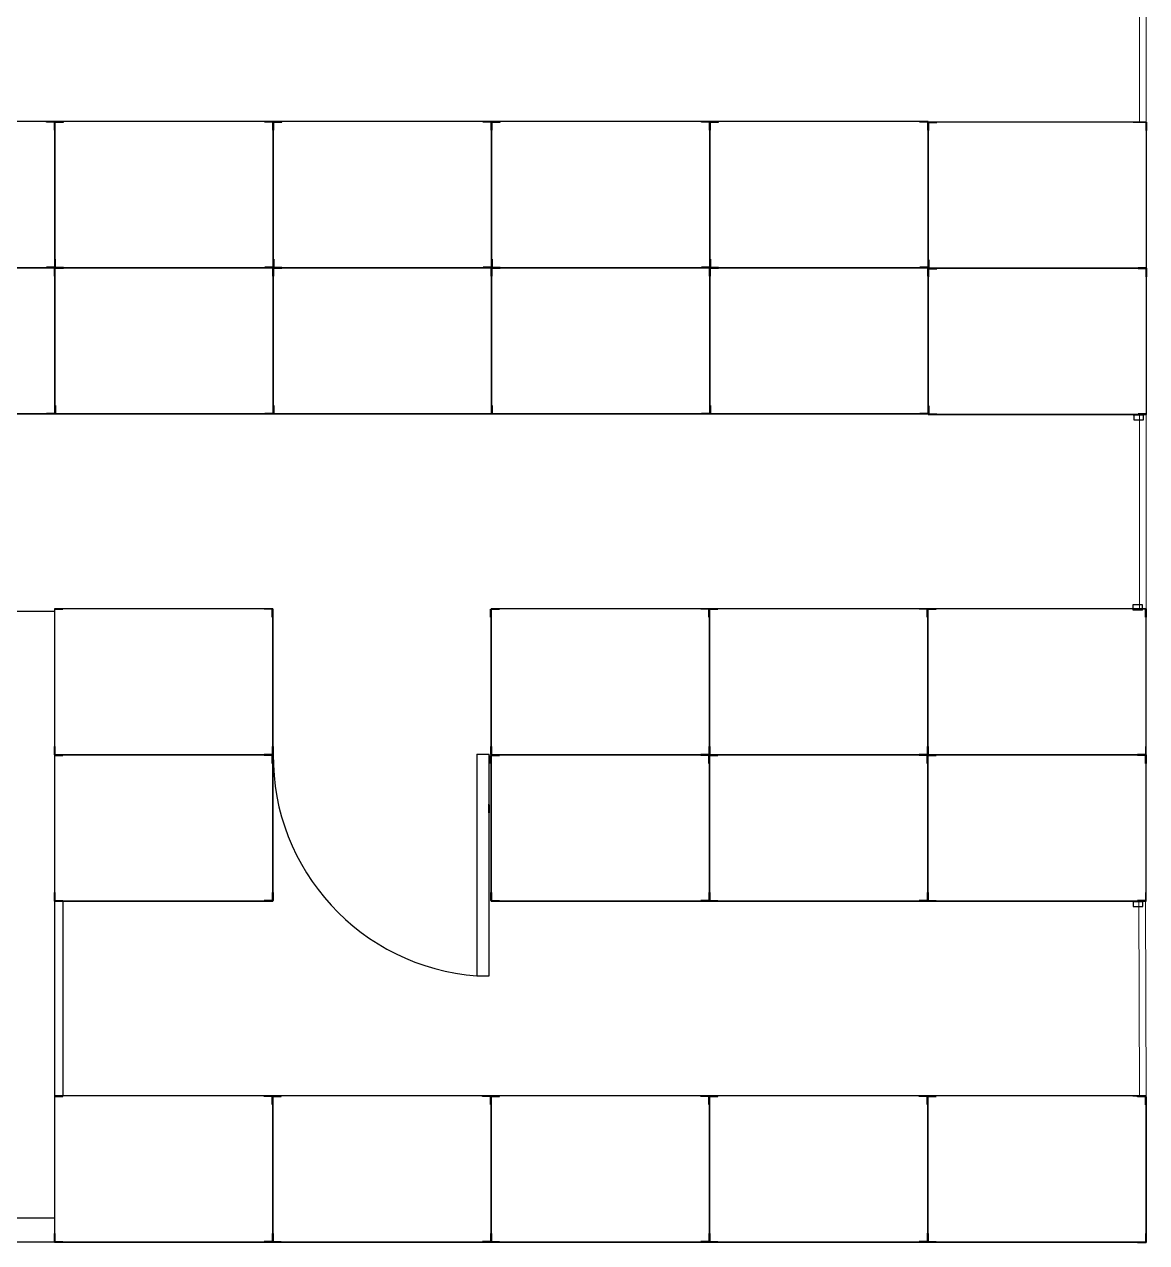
# Model space of a CAD drawing. Header units: millimetres. Extents: x 42 to 171, y 49 to 147.
# Drawn here: x 164.42 to 169.02, y 96.08 to 101.08 of the extents above; entities that cross this region are included whole.
import ezdxf

# ---------------------------------------------------------------- set-up
doc = ezdxf.new("R2010")
doc.units = ezdxf.units.MM
doc.layers.add('Mezzanine', color=160, linetype='Continuous')
doc.layers.add('WH', color=7, linetype='Continuous', lineweight=0)

msp = doc.modelspace()

# ---------------------------------------------------------------- linework, layer by layer
at = {"layer": 'Mezzanine', "color": 0}
for p, q in [((164.54271, 100.678935), (163.646403, 100.678935)), ((164.507853, 100.678935), (164.54271, 100.678935)), ((164.507853, 100.676935), (164.507853, 100.678935)), ((164.540718, 100.676935), (164.507853, 100.676935)), ((164.540718, 100.643935), (164.540718, 100.676935)), ((164.54271, 100.078935), (164.54271, 100.678935)), ((164.54271, 100.678935), (164.54271, 100.643935)), ((165.439017, 100.678935), (164.54271, 100.678935)), ((164.577566, 100.678935), (164.54271, 100.678935)), ((164.54271, 100.678935), (164.54271, 100.643935)), ((164.54271, 100.674922), (164.54271, 100.078935)), ((164.544701, 100.643935), (164.544701, 100.676935)), ((164.544701, 100.676935), (164.577566, 100.676935)), ((164.577566, 100.676935), (164.577566, 100.678935)), ((165.40416, 100.678935), (165.439017, 100.678935)), ((165.40416, 100.676935), (165.40416, 100.678935)), ((165.437025, 100.676935), (165.40416, 100.676935)), ((165.437025, 100.643935), (165.437025, 100.676935)), ((165.439017, 100.078935), (165.439017, 100.678935)), ((165.439017, 100.678935), (165.439017, 100.643935)), ((166.335324, 100.678935), (165.439017, 100.678935)), ((165.473873, 100.678935), (165.439017, 100.678935)), ((165.439017, 100.678935), (165.439017, 100.643935)), ((165.439017, 100.674922), (165.439017, 100.078935)), ((165.441008, 100.643935), (165.441008, 100.676935)), ((165.441008, 100.676935), (165.473873, 100.676935)), ((165.473873, 100.676935), (165.473873, 100.678935)), ((166.300467, 100.678935), (166.335324, 100.678935)), ((166.300467, 100.676935), (166.300467, 100.678935)), ((166.333332, 100.676935), (166.300467, 100.676935)), ((166.333332, 100.643935), (166.333332, 100.676935)), ((166.335324, 100.078935), (166.335324, 100.678935)), ((166.335324, 100.678935), (166.335324, 100.643935)), ((167.231631, 100.678935), (166.335324, 100.678935)), ((166.37018, 100.678935), (166.335324, 100.678935)), ((166.335324, 100.678935), (166.335324, 100.643935)), ((166.335324, 100.674922), (166.335324, 100.078935)), ((166.337315, 100.643935), (166.337315, 100.676935)), ((166.337315, 100.676935), (166.37018, 100.676935)), ((166.37018, 100.676935), (166.37018, 100.678935)), ((167.196774, 100.678935), (167.231631, 100.678935)), ((167.196774, 100.676935), (167.196774, 100.678935)), ((167.229639, 100.676935), (167.196774, 100.676935)), ((167.229639, 100.643935), (167.229639, 100.676935)), ((167.231631, 100.078935), (167.231631, 100.678935)), ((167.231631, 100.678935), (167.231631, 100.643935)), ((168.127938, 100.678935), (167.231631, 100.678935)), ((167.266487, 100.678935), (167.231631, 100.678935)), ((167.231631, 100.678935), (167.231631, 100.643935)), ((167.231631, 100.674922), (167.231631, 100.078935)), ((167.233622, 100.643935), (167.233622, 100.676935)), ((167.233622, 100.676935), (167.266487, 100.676935)), ((167.266487, 100.676935), (167.266487, 100.678935)), ((168.093081, 100.678935), (168.127938, 100.678935)), ((168.093081, 100.676935), (168.093081, 100.678935)), ((168.125946, 100.676935), (168.093081, 100.676935)), ((168.125946, 100.643935), (168.125946, 100.676935)), ((168.127938, 100.078935), (168.127938, 100.678935)), ((168.127938, 100.678935), (168.127938, 100.643935)), ((169.024245, 100.676928), (168.127938, 100.676928)), ((168.162794, 100.676928), (168.127938, 100.676928)), ((168.127938, 100.676928), (168.127938, 100.641928)), ((168.127938, 100.672916), (168.127938, 100.076928)), ((168.129929, 100.641928), (168.129929, 100.674928)), ((168.129929, 100.674928), (168.162794, 100.674928)), ((168.162794, 100.674928), (168.162794, 100.676928)), ((169.01098, 100.676928), (168.969251, 100.676928)), ((168.969388, 100.676928), (169.009388, 100.676928)), ((168.989388, 100.676928), (169.024245, 100.676928)), ((168.989388, 100.674928), (168.989388, 100.676928)), ((169.022253, 100.674928), (168.989388, 100.674928)), ((169.022253, 100.641928), (169.022253, 100.674928)), ((169.024245, 100.076928), (169.024245, 100.676928)), ((169.024245, 100.676928), (169.024245, 100.641928)), ((164.54271, 100.643935), (164.540718, 100.643935)), ((164.54271, 100.643935), (164.544701, 100.643935)), ((165.439017, 100.643935), (165.437025, 100.643935)), ((165.439017, 100.643935), (165.441008, 100.643935)), ((166.335324, 100.643935), (166.333332, 100.643935)), ((166.335324, 100.643935), (166.337315, 100.643935)), ((167.231631, 100.643935), (167.229639, 100.643935)), ((167.231631, 100.643935), (167.233622, 100.643935)), ((168.127938, 100.643935), (168.125946, 100.643935)), ((168.127938, 100.641928), (168.129929, 100.641928)), ((169.024245, 100.641928), (169.022253, 100.641928)), ((164.54271, 100.078935), (163.646403, 100.078935)), ((163.646403, 100.078935), (164.54271, 100.078935)), ((164.54271, 100.078935), (163.646403, 100.078935)), ((164.507853, 100.080935), (164.507853, 100.078935)), ((164.540718, 100.080935), (164.507853, 100.080935)), ((164.507853, 100.078935), (164.54271, 100.078935)), ((164.507853, 100.076935), (164.507853, 100.078935)), ((164.507853, 100.078935), (164.54271, 100.078935)), ((164.507853, 100.078935), (164.54271, 100.078935)), ((164.540718, 100.076935), (164.507853, 100.076935)), ((164.540718, 100.113935), (164.540718, 100.080935)), ((164.54271, 100.113935), (164.540718, 100.113935)), ((164.540718, 100.043935), (164.540718, 100.076935)), ((164.54271, 100.078935), (164.54271, 100.113935)), ((164.54271, 100.078935), (164.54271, 100.113935)), ((164.54271, 100.113935), (164.544701, 100.113935)), ((164.54271, 99.478935), (164.54271, 100.078935)), ((164.54271, 100.078935), (164.54271, 100.043935)), ((165.439017, 100.078935), (164.54271, 100.078935)), ((164.577566, 100.078935), (164.54271, 100.078935)), ((164.54271, 100.078935), (164.54271, 100.043935)), ((164.54271, 100.078935), (165.439017, 100.078935)), ((164.577566, 100.078935), (164.54271, 100.078935)), ((165.439017, 100.078935), (164.54271, 100.078935)), ((164.577566, 100.078935), (164.54271, 100.078935)), ((164.54271, 100.074922), (164.54271, 99.478935)), ((164.544701, 100.113935), (164.544701, 100.080935)), ((164.544701, 100.080935), (164.577566, 100.080935)), ((164.544701, 100.043935), (164.544701, 100.076935)), ((164.544701, 100.076935), (164.577566, 100.076935)), ((164.577566, 100.080935), (164.577566, 100.078935)), ((164.577566, 100.076935), (164.577566, 100.078935)), ((165.40416, 100.080935), (165.40416, 100.078935)), ((165.437025, 100.080935), (165.40416, 100.080935)), ((165.40416, 100.078935), (165.439017, 100.078935)), ((165.40416, 100.076935), (165.40416, 100.078935)), ((165.40416, 100.078935), (165.439017, 100.078935)), ((165.40416, 100.078935), (165.439017, 100.078935)), ((165.437025, 100.076935), (165.40416, 100.076935)), ((165.437025, 100.113935), (165.437025, 100.080935)), ((165.439017, 100.113935), (165.437025, 100.113935)), ((165.437025, 100.043935), (165.437025, 100.076935)), ((165.439017, 100.078935), (165.439017, 100.113935)), ((165.439017, 100.078935), (165.439017, 100.113935)), ((165.439017, 100.113935), (165.441008, 100.113935)), ((165.439017, 99.478935), (165.439017, 100.078935)), ((165.439017, 100.078935), (165.439017, 100.043935)), ((166.335324, 100.078935), (165.439017, 100.078935)), ((165.473873, 100.078935), (165.439017, 100.078935)), ((165.439017, 100.078935), (165.439017, 100.043935)), ((165.439017, 100.078935), (166.335324, 100.078935)), ((165.473873, 100.078935), (165.439017, 100.078935)), ((166.335324, 100.078935), (165.439017, 100.078935)), ((165.473873, 100.078935), (165.439017, 100.078935)), ((165.439017, 100.074922), (165.439017, 99.478935)), ((165.441008, 100.113935), (165.441008, 100.080935)), ((165.441008, 100.080935), (165.473873, 100.080935)), ((165.441008, 100.043935), (165.441008, 100.076935)), ((165.441008, 100.076935), (165.473873, 100.076935)), ((165.473873, 100.080935), (165.473873, 100.078935)), ((165.473873, 100.076935), (165.473873, 100.078935)), ((166.300467, 100.080935), (166.300467, 100.078935)), ((166.333332, 100.080935), (166.300467, 100.080935)), ((166.300467, 100.078935), (166.335324, 100.078935)), ((166.300467, 100.076935), (166.300467, 100.078935)), ((166.300467, 100.078935), (166.335324, 100.078935)), ((166.300467, 100.078935), (166.335324, 100.078935)), ((166.333332, 100.076935), (166.300467, 100.076935)), ((166.333332, 100.113935), (166.333332, 100.080935)), ((166.335324, 100.113935), (166.333332, 100.113935)), ((166.333332, 100.043935), (166.333332, 100.076935)), ((166.335324, 100.078935), (166.335324, 100.113935)), ((166.335324, 100.078935), (166.335324, 100.113935)), ((166.335324, 100.113935), (166.337315, 100.113935)), ((166.335324, 99.478935), (166.335324, 100.078935)), ((166.335324, 100.078935), (166.335324, 100.043935)), ((167.231631, 100.078935), (166.335324, 100.078935)), ((166.37018, 100.078935), (166.335324, 100.078935)), ((166.335324, 100.078935), (166.335324, 100.043935)), ((166.335324, 100.078935), (167.231631, 100.078935)), ((166.37018, 100.078935), (166.335324, 100.078935)), ((167.231631, 100.078935), (166.335324, 100.078935)), ((166.37018, 100.078935), (166.335324, 100.078935)), ((166.335324, 100.074922), (166.335324, 99.478935)), ((166.337315, 100.113935), (166.337315, 100.080935)), ((166.337315, 100.080935), (166.37018, 100.080935)), ((166.337315, 100.043935), (166.337315, 100.076935)), ((166.337315, 100.076935), (166.37018, 100.076935)), ((166.37018, 100.080935), (166.37018, 100.078935)), ((166.37018, 100.076935), (166.37018, 100.078935)), ((167.196774, 100.080935), (167.196774, 100.078935)), ((167.229639, 100.080935), (167.196774, 100.080935)), ((167.196774, 100.078935), (167.231631, 100.078935)), ((167.196774, 100.076935), (167.196774, 100.078935)), ((167.196774, 100.078935), (167.231631, 100.078935)), ((167.196774, 100.078935), (167.231631, 100.078935)), ((167.229639, 100.076935), (167.196774, 100.076935)), ((167.229639, 100.113935), (167.229639, 100.080935)), ((167.231631, 100.113935), (167.229639, 100.113935)), ((167.229639, 100.043935), (167.229639, 100.076935)), ((167.231631, 100.078935), (167.231631, 100.113935)), ((167.231631, 100.078935), (167.231631, 100.113935)), ((167.231631, 100.113935), (167.233622, 100.113935)), ((167.231631, 99.478935), (167.231631, 100.078935)), ((167.231631, 100.078935), (167.231631, 100.043935)), ((168.127938, 100.078935), (167.231631, 100.078935)), ((167.266487, 100.078935), (167.231631, 100.078935)), ((167.231631, 100.078935), (167.231631, 100.043935)), ((167.231631, 100.078935), (168.127938, 100.078935)), ((167.266487, 100.078935), (167.231631, 100.078935)), ((168.127938, 100.078935), (167.231631, 100.078935)), ((167.266487, 100.078935), (167.231631, 100.078935)), ((167.231631, 100.074922), (167.231631, 99.478935)), ((167.233622, 100.113935), (167.233622, 100.080935)), ((167.233622, 100.080935), (167.266487, 100.080935)), ((167.233622, 100.043935), (167.233622, 100.076935)), ((167.233622, 100.076935), (167.266487, 100.076935)), ((167.266487, 100.080935), (167.266487, 100.078935)), ((167.266487, 100.076935), (167.266487, 100.078935)), ((168.093081, 100.080935), (168.093081, 100.078935)), ((168.125946, 100.080935), (168.093081, 100.080935)), ((168.093081, 100.078935), (168.127938, 100.078935)), ((168.093081, 100.076935), (168.093081, 100.078935)), ((168.093081, 100.078935), (168.127938, 100.078935)), ((168.093081, 100.078935), (168.127938, 100.078935)), ((168.125946, 100.076935), (168.093081, 100.076935)), ((168.125946, 100.113935), (168.125946, 100.080935)), ((168.127938, 100.113935), (168.125946, 100.113935)), ((168.125946, 100.043935), (168.125946, 100.076935)), ((168.127938, 100.078935), (168.127938, 100.113935)), ((168.127938, 100.076928), (168.127938, 100.111928)), ((168.127938, 100.111928), (168.129929, 100.111928)), ((168.127938, 99.478935), (168.127938, 100.078935)), ((168.127938, 100.078935), (168.127938, 100.043935)), ((168.127938, 100.076928), (169.024245, 100.076928)), ((168.162794, 100.076928), (168.127938, 100.076928)), ((169.024245, 100.076928), (168.127938, 100.076928)), ((168.162794, 100.076928), (168.127938, 100.076928)), ((169.024245, 100.076928), (168.127938, 100.076928)), ((168.162794, 100.076928), (168.127938, 100.076928)), ((168.127938, 100.076928), (168.127938, 100.041928)), ((168.127938, 100.072916), (168.127938, 99.476928)), ((168.129929, 100.111928), (168.129929, 100.078928)), ((168.129929, 100.078928), (168.162794, 100.078928)), ((168.129929, 100.041928), (168.129929, 100.074928)), ((168.129929, 100.074928), (168.162794, 100.074928)), ((168.162794, 100.078928), (168.162794, 100.076928)), ((168.162794, 100.074928), (168.162794, 100.076928)), ((168.989388, 100.078928), (168.989388, 100.076928)), ((169.022253, 100.078928), (168.989388, 100.078928)), ((168.989388, 100.076928), (169.024245, 100.076928)), ((168.989388, 100.076928), (169.024245, 100.076928)), ((168.989388, 100.076928), (169.024245, 100.076928)), ((168.989388, 100.074928), (168.989388, 100.076928)), ((169.022253, 100.074928), (168.989388, 100.074928)), ((169.022253, 100.111928), (169.022253, 100.078928)), ((169.024245, 100.111928), (169.022253, 100.111928)), ((169.022253, 100.041928), (169.022253, 100.074928)), ((169.024245, 100.076928), (169.024245, 100.111928)), ((169.024245, 99.476928), (169.024245, 100.076928)), ((169.024245, 100.076928), (169.024245, 100.041928)), ((164.54271, 100.043935), (164.540718, 100.043935)), ((164.54271, 100.043935), (164.544701, 100.043935)), ((165.439017, 100.043935), (165.437025, 100.043935)), ((165.439017, 100.043935), (165.441008, 100.043935)), ((166.335324, 100.043935), (166.333332, 100.043935)), ((166.335324, 100.043935), (166.337315, 100.043935)), ((167.231631, 100.043935), (167.229639, 100.043935)), ((167.231631, 100.043935), (167.233622, 100.043935)), ((168.127938, 100.043935), (168.125946, 100.043935)), ((168.127938, 100.041928), (168.129929, 100.041928)), ((169.024245, 100.041928), (169.022253, 100.041928)), ((163.646403, 99.478935), (164.54271, 99.478935)), ((164.54271, 99.478935), (163.646403, 99.478935)), ((164.50872, 99.480935), (164.50872, 99.478935)), ((164.541585, 99.480935), (164.50872, 99.480935)), ((164.50872, 99.478935), (164.543577, 99.478935)), ((164.50872, 99.478935), (164.543577, 99.478935)), ((164.541585, 99.513935), (164.541585, 99.480935)), ((164.543577, 99.513935), (164.541585, 99.513935)), ((164.54271, 99.478935), (165.439017, 99.478935)), ((165.439017, 99.478935), (164.54271, 99.478935)), ((164.543577, 99.478935), (164.543577, 99.513935)), ((164.543577, 99.478935), (164.543577, 99.513935)), ((164.543577, 99.513935), (164.545568, 99.513935)), ((164.578433, 99.478935), (164.543577, 99.478935)), ((164.578433, 99.478935), (164.543577, 99.478935)), ((164.545568, 99.513935), (164.545568, 99.480935)), ((164.545568, 99.480935), (164.578433, 99.480935)), ((164.578433, 99.480935), (164.578433, 99.478935)), ((165.40416, 99.480935), (165.40416, 99.478935)), ((165.437025, 99.480935), (165.40416, 99.480935)), ((165.40416, 99.478935), (165.439017, 99.478935)), ((165.40416, 99.478935), (165.439017, 99.478935)), ((165.437025, 99.513935), (165.437025, 99.480935)), ((165.439017, 99.513935), (165.437025, 99.513935)), ((165.439017, 99.478935), (165.439017, 99.513935)), ((165.439017, 99.478935), (165.439017, 99.513935)), ((165.439017, 99.513935), (165.441008, 99.513935)), ((165.439017, 99.478935), (166.335324, 99.478935)), ((165.473873, 99.478935), (165.439017, 99.478935)), ((166.335324, 99.478935), (165.439017, 99.478935)), ((165.473873, 99.478935), (165.439017, 99.478935)), ((165.441008, 99.513935), (165.441008, 99.480935)), ((165.441008, 99.480935), (165.473873, 99.480935)), ((165.473873, 99.480935), (165.473873, 99.478935)), ((166.333332, 99.513935), (166.333332, 99.480935)), ((166.335324, 99.513935), (166.333332, 99.513935)), ((166.335324, 99.478935), (166.335324, 99.513935)), ((166.335324, 99.478935), (166.335324, 99.513935)), ((166.335324, 99.513935), (166.337315, 99.513935)), ((166.335324, 99.478935), (167.231631, 99.478935)), ((167.231631, 99.478935), (166.335324, 99.478935)), ((166.337315, 99.513935), (166.337315, 99.480935)), ((167.196774, 99.480935), (167.196774, 99.478935)), ((167.229639, 99.480935), (167.196774, 99.480935)), ((167.196774, 99.478935), (167.231631, 99.478935)), ((167.196774, 99.478935), (167.231631, 99.478935)), ((167.229639, 99.513935), (167.229639, 99.480935)), ((167.231631, 99.513935), (167.229639, 99.513935)), ((167.231631, 99.478935), (167.231631, 99.513935)), ((167.231631, 99.478935), (167.231631, 99.513935)), ((167.231631, 99.513935), (167.233622, 99.513935)), ((167.231631, 99.478935), (168.127938, 99.478935)), ((167.266487, 99.478935), (167.231631, 99.478935)), ((168.127938, 99.478935), (167.231631, 99.478935)), ((167.266487, 99.478935), (167.231631, 99.478935)), ((167.233622, 99.513935), (167.233622, 99.480935)), ((167.233622, 99.480935), (167.266487, 99.480935)), ((167.266487, 99.480935), (167.266487, 99.478935)), ((168.093081, 99.480935), (168.093081, 99.478935)), ((168.125946, 99.480935), (168.093081, 99.480935)), ((168.093081, 99.478935), (168.127938, 99.478935)), ((168.093081, 99.478935), (168.127938, 99.478935)), ((168.125946, 99.513935), (168.125946, 99.480935)), ((168.127938, 99.513935), (168.125946, 99.513935)), ((168.127938, 99.478935), (168.127938, 99.513935)), ((168.127938, 99.476928), (168.127938, 99.511928)), ((168.127938, 99.511928), (168.129929, 99.511928)), ((168.127938, 99.476928), (169.024245, 99.476928)), ((168.162794, 99.476928), (168.127938, 99.476928)), ((169.024245, 99.476928), (168.127938, 99.476928)), ((168.162794, 99.476928), (168.127938, 99.476928)), ((168.129929, 99.511928), (168.129929, 99.478928)), ((168.129929, 99.478928), (168.162794, 99.478928)), ((168.162794, 99.478928), (168.162794, 99.476928)), ((168.969525, 99.474922), (169.011253, 99.474922)), ((168.971117, 99.474922), (168.971117, 99.454922)), ((169.011117, 99.474922), (168.971117, 99.474922)), ((168.989388, 99.478928), (168.989388, 99.476928)), ((169.022253, 99.478928), (168.989388, 99.478928)), ((168.989388, 99.476928), (169.024245, 99.476928)), ((168.989388, 99.476928), (169.024245, 99.476928)), ((169.011117, 99.454922), (169.011117, 99.474922)), ((169.022253, 99.511928), (169.022253, 99.478928)), ((169.024245, 99.511928), (169.022253, 99.511928)), ((169.024245, 99.476928), (169.024245, 99.511928)), ((168.971117, 99.454922), (169.011117, 99.454922)), ((165.437025, 98.678935), (164.540718, 98.678935)), ((164.575574, 98.678935), (164.540718, 98.678935)), ((164.540718, 98.678935), (164.540718, 98.643935)), ((164.540718, 98.674922), (164.540718, 98.078935)), ((164.54271, 98.643935), (164.54271, 98.676935)), ((164.54271, 98.676935), (164.575574, 98.676935)), ((164.575574, 98.676935), (164.575574, 98.678935)), ((165.402168, 98.678935), (165.437025, 98.678935)), ((165.402168, 98.676935), (165.402168, 98.678935)), ((165.435033, 98.676935), (165.402168, 98.676935)), ((165.435033, 98.643935), (165.435033, 98.676935)), ((165.437025, 98.078935), (165.437025, 98.678935)), ((165.437025, 98.678935), (165.437025, 98.643935)), ((165.437025, 98.678935), (165.437025, 98.643935)), ((165.437025, 98.674922), (165.437025, 98.078935)), ((165.439017, 98.643935), (165.439017, 98.676935)), ((166.33134, 98.643935), (166.33134, 98.676935)), ((166.333332, 98.078935), (166.333332, 98.678935)), ((166.333332, 98.678935), (166.333332, 98.643935)), ((167.229639, 98.678935), (166.333332, 98.678935)), ((166.368188, 98.678935), (166.333332, 98.678935)), ((166.333332, 98.678935), (166.333332, 98.643935)), ((166.333332, 98.674922), (166.333332, 98.078935)), ((166.335324, 98.643935), (166.335324, 98.676935)), ((166.335324, 98.676935), (166.368188, 98.676935)), ((166.368188, 98.676935), (166.368188, 98.678935)), ((167.194782, 98.678935), (167.229639, 98.678935)), ((167.194782, 98.676935), (167.194782, 98.678935)), ((167.227647, 98.676935), (167.194782, 98.676935)), ((167.227647, 98.643935), (167.227647, 98.676935)), ((167.229639, 98.078935), (167.229639, 98.678935)), ((167.229639, 98.678935), (167.229639, 98.643935)), ((168.125946, 98.678935), (167.229639, 98.678935)), ((167.264495, 98.678935), (167.229639, 98.678935)), ((167.229639, 98.678935), (167.229639, 98.643935)), ((167.229639, 98.674922), (167.229639, 98.078935)), ((167.231631, 98.643935), (167.231631, 98.676935)), ((167.231631, 98.676935), (167.264495, 98.676935)), ((167.264495, 98.676935), (167.264495, 98.678935)), ((168.091089, 98.678935), (168.125946, 98.678935)), ((168.091089, 98.676935), (168.091089, 98.678935)), ((168.123954, 98.676935), (168.091089, 98.676935)), ((168.123954, 98.643935), (168.123954, 98.676935)), ((169.022253, 98.678935), (168.125946, 98.678935)), ((168.160802, 98.678935), (168.125946, 98.678935)), ((168.125946, 98.678935), (168.125946, 98.643935)), ((168.125946, 98.078935), (168.125946, 98.678935)), ((168.125946, 98.678935), (168.125946, 98.643935)), ((168.125946, 98.674922), (168.125946, 98.078935)), ((168.127938, 98.643935), (168.127938, 98.676935)), ((168.127938, 98.676935), (168.160802, 98.676935)), ((168.160802, 98.676935), (168.160802, 98.678935)), ((169.008988, 98.674922), (168.96726, 98.674922)), ((168.967396, 98.694922), (168.967396, 98.674922)), ((169.007396, 98.694922), (168.967396, 98.694922)), ((168.967396, 98.674922), (169.007396, 98.674922)), ((168.987396, 98.678935), (169.022253, 98.678935)), ((168.987396, 98.676935), (168.987396, 98.678935)), ((169.020261, 98.676935), (168.987396, 98.676935)), ((169.007396, 98.674922), (169.007396, 98.694922)), ((169.020261, 98.643935), (169.020261, 98.676935)), ((169.022253, 98.078935), (169.022253, 98.678935)), ((169.022253, 98.678935), (169.022253, 98.643935)), ((163.540712, 98.668668), (164.540712, 98.668668)), ((163.540712, 98.668668), (164.540712, 98.668668)), ((164.540712, 98.668668), (164.540712, 96.176935)), ((164.540718, 98.643935), (164.54271, 98.643935)), ((165.437025, 98.643935), (165.435033, 98.643935)), ((165.437025, 98.643935), (165.439017, 98.643935)), ((166.333332, 98.643935), (166.33134, 98.643935)), ((166.333332, 98.643935), (166.335324, 98.643935)), ((167.229639, 98.643935), (167.227647, 98.643935)), ((167.229639, 98.643935), (167.231631, 98.643935)), ((168.125946, 98.643935), (168.123954, 98.643935)), ((168.125946, 98.643935), (168.127938, 98.643935)), ((169.022253, 98.643935), (169.020261, 98.643935)), ((164.540706, 98.255895), (164.540706, 96.753895)), ((164.540718, 98.078935), (164.540718, 98.113935)), ((164.540718, 98.113935), (164.54271, 98.113935)), ((165.437025, 98.078935), (164.540718, 98.078935)), ((164.575574, 98.078935), (164.540718, 98.078935)), ((164.540718, 98.078935), (164.540718, 98.043935)), ((164.540718, 98.078935), (165.437025, 98.078935)), ((164.575574, 98.078935), (164.540718, 98.078935)), ((165.437025, 98.078935), (164.540718, 98.078935)), ((164.575574, 98.078935), (164.540718, 98.078935)), ((164.540718, 98.074922), (164.540718, 97.478935)), ((164.54271, 98.113935), (164.54271, 98.080935)), ((164.54271, 98.080935), (164.575574, 98.080935)), ((164.54271, 98.043935), (164.54271, 98.076935)), ((164.54271, 98.076935), (164.575574, 98.076935)), ((164.575574, 98.080935), (164.575574, 98.078935)), ((164.575574, 98.076935), (164.575574, 98.078935)), ((165.402168, 98.080935), (165.402168, 98.078935)), ((165.435033, 98.080935), (165.402168, 98.080935)), ((165.402168, 98.078935), (165.437025, 98.078935)), ((165.402168, 98.076935), (165.402168, 98.078935)), ((165.402168, 98.078935), (165.437025, 98.078935)), ((165.402168, 98.078935), (165.437025, 98.078935)), ((165.435033, 98.076935), (165.402168, 98.076935)), ((165.435033, 98.113935), (165.435033, 98.080935)), ((165.437025, 98.113935), (165.435033, 98.113935)), ((165.435033, 98.043935), (165.435033, 98.076935)), ((165.437025, 98.078935), (165.437025, 98.113935)), ((165.437025, 98.078935), (165.437025, 98.113935)), ((165.437025, 98.113935), (165.439017, 98.113935)), ((165.437025, 97.478935), (165.437025, 98.078935)), ((165.437025, 98.078935), (165.437025, 98.043935)), ((165.437025, 98.078935), (165.437025, 98.043935)), ((165.437025, 98.074922), (165.437025, 97.478935)), ((165.439017, 98.113935), (165.439017, 98.080935)), ((165.439017, 98.043935), (165.439017, 98.076935)), ((166.275081, 98.082571), (166.275081, 97.172571)), ((166.275081, 98.082571), (166.325081, 98.082571)), ((166.325081, 97.172571), (166.325081, 98.082571)), ((166.33134, 98.113935), (166.33134, 98.080935)), ((166.333332, 98.113935), (166.33134, 98.113935)), ((166.33134, 98.043935), (166.33134, 98.076935)), ((166.333332, 98.078935), (166.333332, 98.113935)), ((166.333332, 98.078935), (166.333332, 98.113935)), ((166.333332, 98.113935), (166.335324, 98.113935)), ((166.333332, 97.478935), (166.333332, 98.078935)), ((166.333332, 98.078935), (166.333332, 98.043935)), ((167.229639, 98.078935), (166.333332, 98.078935)), ((166.368188, 98.078935), (166.333332, 98.078935)), ((166.333332, 98.078935), (166.333332, 98.043935)), ((166.333332, 98.078935), (167.229639, 98.078935)), ((166.368188, 98.078935), (166.333332, 98.078935)), ((167.229639, 98.078935), (166.333332, 98.078935)), ((166.368188, 98.078935), (166.333332, 98.078935)), ((166.333332, 98.074922), (166.333332, 97.478935)), ((166.335324, 98.113935), (166.335324, 98.080935)), ((166.335324, 98.080935), (166.368188, 98.080935)), ((166.335324, 98.043935), (166.335324, 98.076935)), ((166.335324, 98.076935), (166.368188, 98.076935)), ((166.368188, 98.080935), (166.368188, 98.078935)), ((166.368188, 98.076935), (166.368188, 98.078935)), ((167.194782, 98.080935), (167.194782, 98.078935)), ((167.227647, 98.080935), (167.194782, 98.080935)), ((167.194782, 98.078935), (167.229639, 98.078935)), ((167.194782, 98.076935), (167.194782, 98.078935)), ((167.194782, 98.078935), (167.229639, 98.078935)), ((167.194782, 98.078935), (167.229639, 98.078935)), ((167.227647, 98.076935), (167.194782, 98.076935)), ((167.227647, 98.113935), (167.227647, 98.080935)), ((167.229639, 98.113935), (167.227647, 98.113935)), ((167.227647, 98.043935), (167.227647, 98.076935)), ((167.229639, 98.078935), (167.229639, 98.113935)), ((167.229639, 98.078935), (167.229639, 98.113935)), ((167.229639, 98.113935), (167.231631, 98.113935)), ((167.229639, 97.478935), (167.229639, 98.078935)), ((167.229639, 98.078935), (167.229639, 98.043935)), ((168.125946, 98.078935), (167.229639, 98.078935)), ((167.264495, 98.078935), (167.229639, 98.078935)), ((167.229639, 98.078935), (167.229639, 98.043935)), ((167.229639, 98.078935), (168.125946, 98.078935)), ((167.264495, 98.078935), (167.229639, 98.078935)), ((168.125946, 98.078935), (167.229639, 98.078935)), ((167.264495, 98.078935), (167.229639, 98.078935)), ((167.229639, 98.074922), (167.229639, 97.478935)), ((167.231631, 98.113935), (167.231631, 98.080935)), ((167.231631, 98.080935), (167.264495, 98.080935)), ((167.231631, 98.043935), (167.231631, 98.076935)), ((167.231631, 98.076935), (167.264495, 98.076935)), ((167.264495, 98.080935), (167.264495, 98.078935)), ((167.264495, 98.076935), (167.264495, 98.078935)), ((168.091089, 98.080935), (168.091089, 98.078935)), ((168.123954, 98.080935), (168.091089, 98.080935)), ((168.091089, 98.078935), (168.125946, 98.078935)), ((168.091089, 98.076935), (168.091089, 98.078935)), ((168.091089, 98.078935), (168.125946, 98.078935)), ((168.091089, 98.078935), (168.125946, 98.078935)), ((168.123954, 98.076935), (168.091089, 98.076935)), ((168.123954, 98.113935), (168.123954, 98.080935)), ((168.125946, 98.113935), (168.123954, 98.113935)), ((168.123954, 98.043935), (168.123954, 98.076935)), ((168.125946, 98.078935), (168.125946, 98.113935)), ((168.125946, 98.113935), (168.127938, 98.113935)), ((168.125946, 98.078935), (168.125946, 98.113935)), ((168.125946, 98.078935), (169.022253, 98.078935)), ((168.160802, 98.078935), (168.125946, 98.078935)), ((169.022253, 98.078935), (168.125946, 98.078935)), ((168.160802, 98.078935), (168.125946, 98.078935)), ((169.022253, 98.078935), (168.125946, 98.078935)), ((168.160802, 98.078935), (168.125946, 98.078935)), ((168.125946, 98.078935), (168.125946, 98.043935)), ((168.125946, 97.478935), (168.125946, 98.078935)), ((168.125946, 98.078935), (168.125946, 98.043935)), ((168.125946, 98.074922), (168.125946, 97.478935)), ((168.127938, 98.113935), (168.127938, 98.080935)), ((168.127938, 98.080935), (168.160802, 98.080935)), ((168.127938, 98.043935), (168.127938, 98.076935)), ((168.127938, 98.076935), (168.160802, 98.076935)), ((168.160802, 98.080935), (168.160802, 98.078935)), ((168.160802, 98.076935), (168.160802, 98.078935)), ((168.987396, 98.080935), (168.987396, 98.078935)), ((169.020261, 98.080935), (168.987396, 98.080935)), ((168.987396, 98.078935), (169.022253, 98.078935)), ((168.987396, 98.078935), (169.022253, 98.078935)), ((168.987396, 98.078935), (169.022253, 98.078935)), ((168.987396, 98.076935), (168.987396, 98.078935)), ((169.020261, 98.076935), (168.987396, 98.076935)), ((169.020261, 98.113935), (169.020261, 98.080935)), ((169.022253, 98.113935), (169.020261, 98.113935)), ((169.020261, 98.043935), (169.020261, 98.076935)), ((169.022253, 98.078935), (169.022253, 98.113935)), ((169.022253, 97.478935), (169.022253, 98.078935)), ((169.022253, 98.078935), (169.022253, 98.043935)), ((164.540718, 98.043935), (164.54271, 98.043935)), ((165.437025, 98.043935), (165.435033, 98.043935)), ((165.437025, 98.043935), (165.439017, 98.043935)), ((166.333332, 98.043935), (166.33134, 98.043935)), ((166.333332, 98.043935), (166.335324, 98.043935)), ((167.229639, 98.043935), (167.227647, 98.043935)), ((167.229639, 98.043935), (167.231631, 98.043935)), ((168.125946, 98.043935), (168.123954, 98.043935)), ((168.125946, 98.043935), (168.127938, 98.043935)), ((169.022253, 98.043935), (169.020261, 98.043935)), ((166.32416, 97.91108), (166.32416, 97.876224)), ((166.32616, 97.91108), (166.32416, 97.91108)), ((166.32416, 97.91108), (166.32416, 97.876224)), ((166.32416, 97.841367), (166.32416, 97.876224)), ((166.32416, 97.841367), (166.32416, 97.876224)), ((166.32616, 97.878215), (166.32616, 97.91108)), ((166.32616, 97.874232), (166.32616, 97.841367)), ((166.32616, 97.841367), (166.32416, 97.841367)), ((164.540706, 97.753895), (164.540706, 96.610895)), ((164.540718, 97.478935), (164.540718, 97.513935)), ((164.540718, 97.513935), (164.54271, 97.513935)), ((164.540718, 97.478935), (165.437025, 97.478935)), ((164.575574, 97.478935), (164.540718, 97.478935)), ((165.437025, 97.478935), (164.540718, 97.478935)), ((164.575574, 97.478935), (164.540718, 97.478935)), ((164.54271, 97.513935), (164.54271, 97.480935)), ((164.54271, 97.480935), (164.575574, 97.480935)), ((164.575574, 97.480935), (164.575574, 97.478935)), ((164.575574, 97.480935), (164.575574, 96.678935)), ((165.402168, 97.480935), (165.402168, 97.478935)), ((165.435033, 97.480935), (165.402168, 97.480935)), ((165.402168, 97.478935), (165.437025, 97.478935)), ((165.402168, 97.478935), (165.437025, 97.478935)), ((165.435033, 97.513935), (165.435033, 97.480935)), ((165.437025, 97.513935), (165.435033, 97.513935)), ((165.437025, 97.478935), (165.437025, 97.513935)), ((165.437025, 97.478935), (165.437025, 97.513935)), ((165.437025, 97.513935), (165.439017, 97.513935)), ((165.439017, 97.513935), (165.439017, 97.480935)), ((166.33134, 97.513935), (166.33134, 97.480935)), ((166.333332, 97.513935), (166.33134, 97.513935)), ((166.333332, 97.478935), (166.333332, 97.513935)), ((166.333332, 97.478935), (166.333332, 97.513935)), ((166.333332, 97.513935), (166.335324, 97.513935)), ((166.333332, 97.478935), (167.229639, 97.478935)), ((166.368188, 97.478935), (166.333332, 97.478935)), ((167.229639, 97.478935), (166.333332, 97.478935)), ((166.368188, 97.478935), (166.333332, 97.478935)), ((166.335324, 97.513935), (166.335324, 97.480935)), ((166.335324, 97.480935), (166.368188, 97.480935)), ((166.368188, 97.480935), (166.368188, 97.478935)), ((167.194782, 97.480935), (167.194782, 97.478935)), ((167.227647, 97.480935), (167.194782, 97.480935)), ((167.194782, 97.478935), (167.229639, 97.478935)), ((167.194782, 97.478935), (167.229639, 97.478935)), ((167.227647, 97.513935), (167.227647, 97.480935)), ((167.229639, 97.513935), (167.227647, 97.513935)), ((167.229639, 97.478935), (167.229639, 97.513935)), ((167.229639, 97.478935), (167.229639, 97.513935)), ((167.229639, 97.513935), (167.231631, 97.513935)), ((167.229639, 97.478935), (168.125946, 97.478935)), ((167.264495, 97.478935), (167.229639, 97.478935)), ((168.125946, 97.478935), (167.229639, 97.478935)), ((167.264495, 97.478935), (167.229639, 97.478935)), ((167.231631, 97.513935), (167.231631, 97.480935)), ((167.231631, 97.480935), (167.264495, 97.480935)), ((167.264495, 97.480935), (167.264495, 97.478935)), ((168.091089, 97.480935), (168.091089, 97.478935)), ((168.123954, 97.480935), (168.091089, 97.480935)), ((168.091089, 97.478935), (168.125946, 97.478935)), ((168.091089, 97.478935), (168.125946, 97.478935)), ((168.123954, 97.513935), (168.123954, 97.480935)), ((168.125946, 97.513935), (168.123954, 97.513935)), ((168.125946, 97.478935), (168.125946, 97.513935)), ((168.125946, 97.513935), (168.127938, 97.513935)), ((168.125946, 97.478935), (168.125946, 97.513935)), ((168.125946, 97.478935), (169.022253, 97.478935)), ((168.160802, 97.478935), (168.125946, 97.478935)), ((169.022253, 97.478935), (168.125946, 97.478935)), ((168.160802, 97.478935), (168.125946, 97.478935)), ((168.127938, 97.513935), (168.127938, 97.480935)), ((168.127938, 97.480935), (168.160802, 97.480935)), ((168.160802, 97.480935), (168.160802, 97.478935)), ((168.967533, 97.476928), (169.009262, 97.476928)), ((168.969125, 97.476928), (168.969125, 97.456928)), ((169.009125, 97.476928), (168.969125, 97.476928)), ((168.987396, 97.480935), (168.987396, 97.478935)), ((169.020261, 97.480935), (168.987396, 97.480935)), ((168.987396, 97.478935), (169.022253, 97.478935)), ((168.987396, 97.478935), (169.022253, 97.478935)), ((169.009125, 97.456928), (169.009125, 97.476928)), ((169.020261, 97.513935), (169.020261, 97.480935)), ((169.022253, 97.513935), (169.020261, 97.513935)), ((169.022253, 97.478935), (169.022253, 97.513935)), ((168.969125, 97.456928), (169.009125, 97.456928)), ((166.275081, 97.172571), (166.325081, 97.172571)), ((165.437025, 96.678935), (164.540718, 96.678935)), ((164.575574, 96.678935), (164.540718, 96.678935)), ((164.540718, 96.678935), (164.540718, 96.643935)), ((164.540718, 96.674922), (164.540718, 96.078935)), ((164.54271, 96.643935), (164.54271, 96.676935)), ((164.54271, 96.676935), (164.575574, 96.676935)), ((164.575574, 96.676935), (164.575574, 96.678935)), ((165.402168, 96.678935), (165.437025, 96.678935)), ((165.402168, 96.676935), (165.402168, 96.678935)), ((165.435033, 96.676935), (165.402168, 96.676935)), ((165.435033, 96.643935), (165.435033, 96.676935)), ((165.437025, 96.078935), (165.437025, 96.678935)), ((165.437025, 96.678935), (165.437025, 96.643935)), ((166.333332, 96.678935), (165.437025, 96.678935)), ((165.471881, 96.678935), (165.437025, 96.678935)), ((165.437025, 96.678935), (165.437025, 96.643935)), ((165.437025, 96.674922), (165.437025, 96.078935)), ((165.439017, 96.643935), (165.439017, 96.676935)), ((165.439017, 96.676935), (165.471881, 96.676935)), ((165.471881, 96.676935), (165.471881, 96.678935)), ((166.298475, 96.678935), (166.333332, 96.678935)), ((166.298475, 96.676935), (166.298475, 96.678935)), ((166.33134, 96.676935), (166.298475, 96.676935)), ((166.33134, 96.643935), (166.33134, 96.676935)), ((166.333332, 96.078935), (166.333332, 96.678935)), ((166.333332, 96.678935), (166.333332, 96.643935)), ((167.229639, 96.678935), (166.333332, 96.678935)), ((166.368188, 96.678935), (166.333332, 96.678935)), ((166.333332, 96.678935), (166.333332, 96.643935)), ((166.333332, 96.674922), (166.333332, 96.078935)), ((166.335324, 96.643935), (166.335324, 96.676935)), ((166.335324, 96.676935), (166.368188, 96.676935)), ((166.368188, 96.676935), (166.368188, 96.678935)), ((167.194782, 96.678935), (167.229639, 96.678935)), ((167.194782, 96.676935), (167.194782, 96.678935)), ((167.227647, 96.676935), (167.194782, 96.676935)), ((167.227647, 96.643935), (167.227647, 96.676935)), ((167.229639, 96.078935), (167.229639, 96.678935)), ((167.229639, 96.678935), (167.229639, 96.643935)), ((168.125946, 96.678935), (167.229639, 96.678935)), ((167.264495, 96.678935), (167.229639, 96.678935)), ((167.229639, 96.678935), (167.229639, 96.643935)), ((167.229639, 96.674922), (167.229639, 96.078935)), ((167.231631, 96.643935), (167.231631, 96.676935)), ((167.231631, 96.676935), (167.264495, 96.676935)), ((167.264495, 96.676935), (167.264495, 96.678935)), ((168.091089, 96.678935), (168.125946, 96.678935)), ((168.091089, 96.676935), (168.091089, 96.678935)), ((168.123954, 96.676935), (168.091089, 96.676935)), ((168.123954, 96.643935), (168.123954, 96.676935)), ((169.022253, 96.678935), (168.125946, 96.678935)), ((168.160802, 96.678935), (168.125946, 96.678935)), ((168.125946, 96.678935), (168.125946, 96.643935)), ((168.125946, 96.078935), (168.125946, 96.678935)), ((168.125946, 96.678935), (168.125946, 96.643935)), ((168.125946, 96.674922), (168.125946, 96.078935)), ((168.127938, 96.643935), (168.127938, 96.676935)), ((168.127938, 96.676935), (168.160802, 96.676935)), ((169.008988, 96.678935), (168.96726, 96.678935)), ((168.967396, 96.678935), (169.007396, 96.678935)), ((168.987396, 96.676928), (169.022253, 96.676928)), ((168.987396, 96.674928), (168.987396, 96.676928)), ((169.020261, 96.674928), (168.987396, 96.674928)), ((169.020261, 96.641928), (169.020261, 96.674928)), ((169.022253, 96.676928), (169.022253, 96.641928)), ((169.022253, 96.076928), (169.022253, 96.676928)), ((169.022253, 96.676928), (169.022253, 96.641928)), ((169.022253, 96.672916), (169.022253, 96.076928)), ((164.540718, 96.643935), (164.54271, 96.643935)), ((165.437025, 96.643935), (165.435033, 96.643935)), ((165.437025, 96.643935), (165.439017, 96.643935)), ((166.333332, 96.643935), (166.33134, 96.643935)), ((166.333332, 96.643935), (166.335324, 96.643935)), ((167.229639, 96.643935), (167.227647, 96.643935)), ((167.229639, 96.643935), (167.231631, 96.643935)), ((168.125946, 96.645941), (168.123954, 96.645941)), ((168.125946, 96.643935), (168.127938, 96.643935)), ((169.022253, 96.643935), (169.020261, 96.643935)), ((164.540712, 96.176935), (163.540712, 96.176935)), ((169.022253, 96.078935), (161.726212, 96.078935)), ((164.540718, 96.078935), (164.540718, 96.113935)), ((164.540718, 96.113935), (164.54271, 96.113935)), ((164.540718, 96.078935), (165.437025, 96.078935)), ((164.575574, 96.078935), (164.540718, 96.078935)), ((165.437025, 96.078935), (164.540718, 96.078935)), ((164.575574, 96.078935), (164.540718, 96.078935)), ((164.54271, 96.113935), (164.54271, 96.080935)), ((164.54271, 96.080935), (164.575574, 96.080935)), ((164.575574, 96.080935), (164.575574, 96.078935)), ((165.402168, 96.080935), (165.402168, 96.078935)), ((165.435033, 96.080935), (165.402168, 96.080935)), ((165.402168, 96.078935), (165.437025, 96.078935)), ((165.402168, 96.078935), (165.437025, 96.078935)), ((165.435033, 96.113935), (165.435033, 96.080935)), ((165.437025, 96.113935), (165.435033, 96.113935)), ((165.437025, 96.078935), (165.437025, 96.113935)), ((165.437025, 96.078935), (165.437025, 96.113935)), ((165.437025, 96.113935), (165.439017, 96.113935)), ((165.437025, 96.078935), (166.333332, 96.078935)), ((165.471881, 96.078935), (165.437025, 96.078935)), ((166.333332, 96.078935), (165.437025, 96.078935)), ((165.471881, 96.078935), (165.437025, 96.078935)), ((165.439017, 96.113935), (165.439017, 96.080935)), ((165.439017, 96.080935), (165.471881, 96.080935)), ((165.471881, 96.080935), (165.471881, 96.078935)), ((166.298475, 96.080935), (166.298475, 96.078935)), ((166.33134, 96.080935), (166.298475, 96.080935)), ((166.298475, 96.078935), (166.333332, 96.078935)), ((166.298475, 96.078935), (166.333332, 96.078935)), ((166.33134, 96.113935), (166.33134, 96.080935)), ((166.333332, 96.113935), (166.33134, 96.113935)), ((166.333332, 96.078935), (166.333332, 96.113935)), ((166.333332, 96.078935), (166.333332, 96.113935)), ((166.333332, 96.113935), (166.335324, 96.113935)), ((166.333332, 96.078935), (167.229639, 96.078935)), ((166.368188, 96.078935), (166.333332, 96.078935)), ((167.229639, 96.078935), (166.333332, 96.078935)), ((166.368188, 96.078935), (166.333332, 96.078935)), ((166.335324, 96.113935), (166.335324, 96.080935)), ((166.335324, 96.080935), (166.368188, 96.080935)), ((166.368188, 96.080935), (166.368188, 96.078935)), ((167.194782, 96.080935), (167.194782, 96.078935)), ((167.227647, 96.080935), (167.194782, 96.080935)), ((167.194782, 96.078935), (167.229639, 96.078935)), ((167.194782, 96.078935), (167.229639, 96.078935)), ((167.227647, 96.113935), (167.227647, 96.080935)), ((167.229639, 96.113935), (167.227647, 96.113935)), ((167.229639, 96.078935), (167.229639, 96.113935)), ((167.229639, 96.078935), (167.229639, 96.113935)), ((167.229639, 96.113935), (167.231631, 96.113935)), ((167.229639, 96.078935), (168.125946, 96.078935)), ((167.264495, 96.078935), (167.229639, 96.078935)), ((168.125946, 96.078935), (167.229639, 96.078935)), ((167.264495, 96.078935), (167.229639, 96.078935)), ((167.231631, 96.113935), (167.231631, 96.080935)), ((167.231631, 96.080935), (167.264495, 96.080935)), ((167.264495, 96.080935), (167.264495, 96.078935)), ((168.091089, 96.080935), (168.091089, 96.078935)), ((168.123954, 96.080935), (168.091089, 96.080935)), ((168.091089, 96.078935), (168.125946, 96.078935)), ((168.091089, 96.078935), (168.125946, 96.078935)), ((168.123954, 96.115941), (168.123954, 96.082941)), ((168.125946, 96.115941), (168.123954, 96.115941)), ((168.125946, 96.080941), (168.125946, 96.115941)), ((168.125946, 96.078935), (168.125946, 96.113935)), ((168.125946, 96.113935), (168.127938, 96.113935)), ((168.125946, 96.078935), (169.022253, 96.078935)), ((168.160802, 96.078935), (168.125946, 96.078935)), ((168.160802, 96.078935), (168.125946, 96.078935)), ((168.127938, 96.113935), (168.127938, 96.080935)), ((168.127938, 96.080935), (168.160802, 96.080935)), ((168.160802, 96.080935), (168.160802, 96.078935)), ((168.987396, 96.078928), (168.987396, 96.076928)), ((169.020261, 96.078928), (168.987396, 96.078928)), ((168.987396, 96.076928), (169.022253, 96.076928)), ((168.987396, 96.076928), (169.022253, 96.076928)), ((169.020261, 96.113935), (169.020261, 96.080935)), ((169.022253, 96.113935), (169.020261, 96.113935)), ((169.022253, 96.078935), (169.022253, 96.113935)), ((169.022253, 96.076928), (169.022253, 96.111928))]:
    msp.add_line(p, q, dxfattribs=at)
msp.add_arc((166.341507, 98.072668), 0.902545, 179.371319, 265.779291, dxfattribs=at)
at = {"layer": 'WH', "color": 0}
for p, q in [((168.994584, 101.478935), (168.994584, 100.678935)), ((169.022253, 101.478935), (169.022253, 100.678935)), ((168.994584, 99.478935), (168.994584, 98.677345)), ((169.022253, 99.478935), (169.022253, 98.677345)), ((168.992592, 97.480935), (168.994584, 96.678935)), ((169.020261, 97.480935), (169.022253, 96.678935))]:
    msp.add_line(p, q, dxfattribs=at)

doc.saveas('drawing.dxf')
